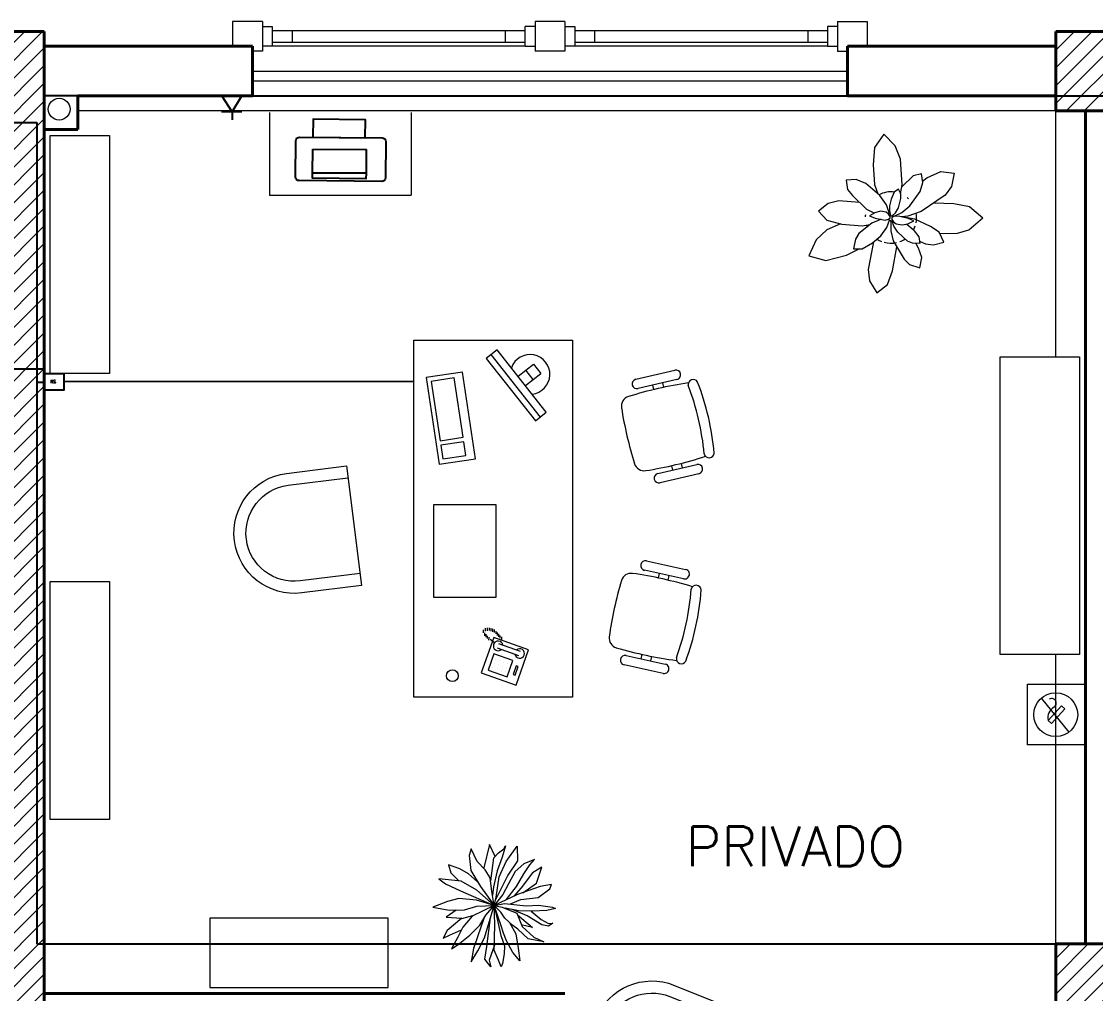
# Model space of a CAD drawing. Extents: x 1009 to 1343, y -172900 to 201.
# Drawn here: x 1271.95 to 1277.37, y 137.21 to 142.11 of the extents above; entities that cross this region are included whole.
import ezdxf

# ---------------------------------------------------------------- set-up
doc = ezdxf.new("R2010")
doc.units = 0
doc.header["$LTSCALE"] = 0.5
doc.layers.get('0').update_dxf_attribs({"linetype": 'CONTINUOUS'})
doc.layers.add('Cableado', color=100, linetype='CONTINUOUS')
doc.layers.add('Electricidad', color=50, linetype='CONTINUOUS')
for name, color, linetype, lineweight in [('Carpintería', 55, 'CONTINUOUS', 20), ('Detalles .05', 243, 'CONTINUOUS', 5), ('Detalles 01', 8, 'CONTINUOUS', 9), ('Equipamiento movil', 33, 'CONTINUOUS', 9), ('Muros corte', 7, 'CONTINUOUS', 40), ('Punta 02', 11, 'CONTINUOUS', 20), ('Sist. contra incendio', 1, 'CONTINUOUS', 18), ('Tratamiento pisos', 251, 'CONTINUOUS', 9)]:
    doc.layers.add(name, color=color, linetype=linetype, lineweight=lineweight)
doc.styles.add('Texto 2 mm', font='simplex.shx', dxfattribs={"height": 0.2})
doc.styles.add('Texto 5 mm', font='simplex.shx', dxfattribs={"height": 0.5})
pattern_1 = [(45, (45.922944, 13.85755), (-0.0449012806, 0.0449012806), [])]

# ---------------------------------------------------------------- blocks, each defined once
blk = doc.blocks.new('TELEFONO')
at = {"layer": 'Detalles .05'}
for p, q in [((0.1385, 0.1343), (-0.0978, 0.1343)), ((-0.0978, 0.1343), (-0.0978, -0.0991)), ((-0.0713, 0.0892), (-0.0713, -0.0548)), ((-0.0425, 0.0892), (-0.0425, -0.0548)), ((0.081, 0.108), (0.0225, 0.108)), ((0.0225, 0.108), (0.0225, 0.0945)), ((0.0225, 0.0945), (0.081, 0.0945)), ((0.081, 0.0945), (0.081, 0.108)), ((0.1385, -0.0991), (0.1385, 0.1343)), ((0.108, 0.063), (0, 0.063)), ((0, 0.063), (0, -0.063)), ((0.027, 0.0405), (0.027, 0.0405)), ((0.027, 0.0135), (0.027, 0.0135)), ((0.054, 0.0405), (0.054, 0.0405)), ((0.054, 0.0135), (0.054, 0.0135)), ((0.081, 0.0405), (0.081, 0.0405)), ((0.081, 0.0135), (0.081, 0.0135)), ((0.108, -0.063), (0.108, 0.063)), ((-0.1063, -0.0581), (-0.1236, -0.0639)), ((-0.1006, -0.0466), (-0.1179, -0.0524)), ((0, -0.063), (0.108, -0.063)), ((0.027, -0.0135), (0.027, -0.0135)), ((0.027, -0.0405), (0.027, -0.0405)), ((0.054, -0.0135), (0.054, -0.0135)), ((0.054, -0.0405), (0.054, -0.0405)), ((0.081, -0.0135), (0.081, -0.0135)), ((0.081, -0.0405), (0.081, -0.0405)), ((-0.1294, -0.1042), (-0.1467, -0.11)), ((-0.1294, -0.1157), (-0.1467, -0.1215)), ((-0.1294, -0.1272), (-0.1467, -0.133)), ((-0.1236, -0.0927), (-0.1409, -0.0984)), ((-0.1179, -0.0812), (-0.1351, -0.0869)), ((-0.1121, -0.0696), (-0.1294, -0.0754)), ((-0.0978, -0.0991), (0.1385, -0.0991)), ((-0.0775, -0.133), (-0.0948, -0.1388)), ((-0.0718, -0.1215), (-0.0891, -0.1272)), ((-0.0671, -0.0829), (-0.0775, -0.1157)), ((-0.1294, -0.1388), (-0.1467, -0.1445)), ((-0.1236, -0.1503), (-0.1409, -0.156)), ((-0.1179, -0.1618), (-0.1351, -0.1676)), ((-0.1043, -0.17), (-0.1216, -0.1758)), ((-0.0891, -0.156), (-0.1063, -0.1618)), ((-0.0833, -0.1445), (-0.1006, -0.1503))]:
    blk.add_line(p, q, dxfattribs=at)
for centre, start, end in [((-0.0569, 0.0892), 298.49146, 241.50854), ((-0.0569, -0.0548), 118.49146, 61.50854)]:
    blk.add_arc(centre, 0.0302, start, end, dxfattribs=at)
blk = doc.blocks.new('RECTANG')
for p, q in [((1, 1), (0, 1)), ((0, 1), (0, 0)), ((1, 0), (1, 1)), ((0, 0), (1, 0))]:
    blk.add_line(p, q)
blk = doc.blocks.new('KEYBOARD', base_point=(60, 294))
for p, xscale, yscale, zscale in [((60, 294), 19, 8, 19), ((61, 295), 13, 5, 13), ((75, 295), 3, 5, 3)]:
    blk.add_blockref('RECTANG', p, dxfattribs=dict(xscale=xscale, yscale=yscale, zscale=zscale))
blk = doc.blocks.new('Silla 1')
at = {"layer": 'Equipamiento movil'}
for p, q in [((-0.1131, 0.2664), (0.0295, 0.409)), ((0.0638, 0.3747), (-0.0788, 0.2321)), ((-0.0254, 0.2855), (-0.0091, 0.2693)), ((0.0104, 0.3213), (0.0268, 0.3048)), ((0.2321, -0.0788), (0.3747, 0.0638)), ((0.409, 0.0295), (0.2664, -0.1131)), ((0.3048, 0.0268), (0.3213, 0.0104)), ((0.2693, -0.0091), (0.2855, -0.0254))]:
    blk.add_line(p, q, dxfattribs=at)
for centre, radius, start, end in [((1.4058, -1.1273), 1.9881, 130.2245, 139.1817), ((0.0467, 0.3919), 0.0242, 315, 135), ((0.1468, 0.3964), 0.0255, 61.3631, 224.3749), ((-0.6508, -0.6508), 1.3416, 37.131, 52.869), ((-0.654, -0.654), 1.2956, 37.1584, 52.8416), ((-0.0959, 0.2492), 0.0242, 135, 315), ((-0.0605, 0.1393), 0.0505, 139.1817, 220.8183), ((-1.1273, 1.4058), 1.9881, 310.8183, 319.7755), ((0.3964, 0.1468), 0.0255, 225.6251, 28.6369), ((1.4058, 1.4058), 1.9881, 220.8183, 229.1817), ((0.3919, 0.0467), 0.0242, 315, 135), ((0.1393, -0.0605), 0.0505, 229.1817, 310.8183), ((0.2492, -0.0959), 0.0242, 135, 315)]:
    blk.add_arc(centre, radius, start, end, dxfattribs=at)
blk = doc.blocks.new('Silla 2')
for p, q in [((15, 15), (0, 15)), ((0, 15), (0, -15)), ((15, 12), (0, 12)), ((0, -12), (15, -12)), ((0, -15), (15, -15))]:
    blk.add_line(p, q)
for radius in [15, 12]:
    blk.add_arc((15, 0), radius, 270, 90)
blk = doc.blocks.new('Treei')
for p, q in [((-1.6, 5.41), (-2.01, 5.58)), ((-2.01, 5.58), (-1.8, 4.47)), ((-0.75, 4.27), (-1.6, 5.41)), ((0.01, 4.32), (0.22, 5.68)), ((0.22, 5.68), (0.34, 5.97)), ((0.34, 5.97), (0.52, 5.11)), ((1.42, 4.57), (1.81, 5.28)), ((1.81, 5.28), (1.78, 5.7)), ((1.78, 5.7), (2.06, 5.28)), ((2.06, 5.28), (1.92, 4.62)), ((-2.15, 4.1), (-3.71, 4.62)), ((-3.71, 4.62), (-3.16, 3.73)), ((-1.8, 4.47), (-1.02, 2.25)), ((-0.56, 2.57), (-0.75, 4.27)), ((0.06, 3.09), (0.01, 4.32)), ((0.52, 5.11), (0.61, 3.71)), ((0.61, 3.58), (1.42, 4.57)), ((1.92, 4.62), (1.05, 3.19)), ((3.12, 3.85), (3.58, 4.84)), ((3.58, 4.84), (3.3, 3.31)), ((-3.94, 3.46), (-4.45, 3.93)), ((-4.45, 3.93), (-4.03, 2.89)), ((-3.05, 2.89), (-3.94, 3.46)), ((-3.16, 3.73), (-1.67, 2.62)), ((-1.21, 2.79), (-2.15, 4.1)), ((1.05, 3.19), (0.44, 1.74)), ((0.61, 3.71), (0.57, 2.38)), ((0.96, 2.25), (2.2, 3.73)), ((2.2, 3.73), (1.92, 2.62)), ((2.11, 2.72), (3.12, 3.85)), ((3.3, 3.31), (2.36, 2.28)), ((-5.76, 2.23), (-4.31, 2.25)), ((-4.26, 1.14), (-5.76, 2.23)), ((-4.31, 2.25), (-2.93, 1.32)), ((-4.03, 2.89), (-3.28, 2.03)), ((-1.83, 2.15), (-3.05, 2.89)), ((-0.51, 1.14), (-1.83, 2.15)), ((-1.67, 2.62), (-0.88, 1.91)), ((-1.02, 2.25), (0.03, -0.03)), ((-0.11, 1.56), (-0.56, 2.57)), ((-0.17, 1), (0.06, 3.09)), ((0.2, 0.77), (0.8, 2.18)), ((0.57, 2.38), (0.31, 1.05)), ((0.8, 2.18), (2.11, 2.72)), ((2.36, 2.28), (1.99, 1.81)), ((2.82, 2.08), (4.22, 2.33)), ((4.22, 2.33), (5.46, 2.47)), ((5.46, 2.47), (4.64, 1.81)), ((-5.51, 0.92), (-5.8, 1.09)), ((-5.8, 1.09), (-4.68, 0.77)), ((-2.77, 0.45), (-4.26, 1.14)), ((-3.28, 2.03), (-2.08, 1.39)), ((-2.93, 1.32), (-0.51, 0.11)), ((-2.08, 1.39), (-1.04, 0.82)), ((1.99, 1.81), (1.28, 1.02)), ((1.69, 1.48), (2.82, 2.08)), ((3.51, 1.17), (2.73, 0.9)), ((4.64, 1.81), (3.51, 1.17)), ((-4.76, 0.09), (-5.92, -0.48)), ((-5.12, 0.4), (-5.51, 0.92)), ((-4.61, -0.04), (-5.12, 0.4)), ((-4.68, 0.77), (-3.34, 0.26)), ((-3.34, 0.26), (-1.78, -0.09)), ((-0.77, 0.18), (-2.77, 0.45)), ((-1.04, 0.82), (0.03, -0.03)), ((0.03, -0.03), (-0.77, 0.18)), ((0.03, -0.03), (-0.17, 1)), ((0.03, -0.03), (0.2, 0.77)), ((2.04, 0.65), (0.03, -0.03)), ((0.7, 0.63), (0.03, -0.03)), ((0.03, -0.03), (2.96, 0.63)), ((1.85, 0.03), (0.03, -0.03)), ((1.28, 1.02), (0.7, 0.63)), ((3.28, 0.01), (1.85, 0.03)), ((2.73, 0.9), (2.04, 0.65)), ((2.96, 0.63), (3.97, 1)), ((4.41, -0.01), (3.28, 0.01)), ((3.97, 1), (4.77, 0.95)), ((5.39, 0.4), (4.41, -0.01)), ((4.77, 0.95), (5.72, 0.8)), ((6.02, 0.65), (5.39, 0.4)), ((5.72, 0.8), (6.02, 0.65)), ((-5.92, -0.48), (-3.64, -1.03)), ((-2.36, -0.36), (-4.61, -0.04)), ((-3.44, -0.9), (-4.26, -1.67)), ((-2.65, -0.43), (-3.44, -0.9)), ((-1.34, -0.24), (-2.65, -0.43)), ((-1.83, -1.37), (0.03, -0.03)), ((-1.78, -0.09), (-0.95, -0.18)), ((0.03, -0.03), (-1.46, -1.72)), ((-1.39, -3.32), (0.03, -0.03)), ((0.03, -0.03), (-1.34, -0.24)), ((0.03, -0.03), (-0.47, -1.76)), ((0.11, -1.72), (0.03, -0.03)), ((0.03, -0.03), (1.07, -2.16)), ((1, -0.83), (0.03, -0.03)), ((3.21, -0.98), (0.03, -0.03)), ((1.97, -1.44), (1, -0.83)), ((4.06, -0.75), (1.24, -0.39)), ((1.31, -1.02), (3.1, -1.64)), ((4.47, -1.62), (3.21, -0.98)), ((3.92, 0), (5.37, -0.51)), ((5.3, -0.93), (4.06, -0.75)), ((6.02, -0.34), (5.3, -0.93)), ((5.37, -0.51), (6.02, -0.34)), ((-4.26, -1.67), (-5.51, -2.28)), ((-3.37, -2.31), (-1.83, -1.37)), ((-2.28, -1.64), (-3.05, -2.53)), ((-1.46, -1.72), (-2.33, -3.24)), ((-0.47, -1.76), (-0.63, -3.46)), ((0.45, -2.92), (0.11, -1.72)), ((2.93, -2.41), (1.97, -1.44)), ((3.1, -1.64), (4.24, -2.04)), ((4.24, -2.04), (5.56, -2.28)), ((5.56, -2.28), (4.47, -1.62)), ((-5.51, -2.28), (-4.86, -2.48)), ((-4.86, -2.48), (-3.37, -2.31)), ((-3.05, -2.53), (-3.55, -3.37)), ((0.5, -4.43), (0.45, -2.92)), ((1.3, -3.19), (1.03, -2.11)), ((1.07, -2.16), (2.15, -3.07)), ((2.15, -3.07), (3.12, -3.59)), ((3.85, -3.54), (2.93, -2.41)), ((-3.55, -3.37), (-3.92, -4.48)), ((-3.16, -4.25), (-2.38, -3.46)), ((-2.33, -3.24), (-2.56, -5.44)), ((-2.06, -4.77), (-1.39, -3.32)), ((-0.63, -3.46), (-0.35, -4.6)), ((0.5, -3.74), (1.19, -4.72)), ((1.19, -4.72), (1.28, -3.19)), ((1.28, -3.19), (2.47, -4.62)), ((2.93, -4.4), (2.43, -3.22)), ((3.12, -3.59), (4.27, -4.18)), ((4.27, -4.18), (3.85, -3.54)), ((-3.92, -4.48), (-3.16, -4.25)), ((-2.56, -5.44), (-2.06, -4.77)), ((-0.35, -4.6), (0.2, -6.03)), ((0.2, -6.03), (0.5, -4.43)), ((2.47, -4.62), (3.23, -5.02)), ((3.23, -5.02), (2.93, -4.4))]:
    blk.add_line(p, q)
blk = doc.blocks.new('Plant1')
for p, q in [((5.75, 15.65), (2.94, 14.02)), ((6.8, 12.64), (5.75, 15.65)), ((2.94, 14.02), (1.24, 11.02)), ((1.24, 11.02), (-0.18, 7.33)), ((6.67, 9.74), (6.8, 12.64)), ((-4.94, 10.5), (-5.47, 8.7)), ((-5.47, 8.7), (-5.1, 7.19)), ((-3.11, 9.8), (-4.94, 10.5)), ((-1.65, 8.27), (-3.11, 9.8)), ((4.8, 4.93), (6.67, 9.74)), ((-10.15, 7.82), (-12.56, 7.25)), ((-12.56, 7.25), (-11.81, 4.91)), ((-8.01, 7.41), (-10.15, 7.82)), ((-4.41, 5.37), (-8.01, 7.41)), ((-5.1, 7.19), (-3.73, 3.58)), ((-0.15, 4.91), (-1.65, 8.27)), ((-0.18, 7.33), (-0.36, 5.38)), ((-11.81, 4.91), (-9.42, 2.94)), ((0.25, 2.69), (-0.15, 4.91)), ((2.74, 4.3), (1.6, 3.31)), ((3.75, 4.5), (2.74, 4.3)), ((3.75, 3.45), (4.8, 4.93)), ((3.75, 3.44), (3.75, 4.5)), ((7.53, 5.66), (4.58, 4.62)), ((9.19, 5.31), (7.53, 5.66)), ((8.7, 3.64), (9.19, 5.31)), ((-15.39, 2.27), (-18.09, -0.04)), ((-12.63, 3.17), (-15.39, 2.27)), ((-9.66, 3.14), (-12.63, 3.17)), ((-9.42, 2.94), (-5.88, 0.9)), ((-2.48, 2.2), (-3.75, 2.12)), ((-3.73, 3.58), (-2.59, 2.19)), ((-1.34, 2), (-2.48, 2.2)), ((0.06, 0.81), (0.25, 2.69)), ((0.73, 2.26), (0.31, 1.31)), ((1.6, 3.31), (0.73, 2.26)), ((2.18, 1.1), (3.4, 2.61)), ((3.4, 2.61), (3.75, 3.44)), ((4.43, 0.51), (7.5, 2.24)), ((7.5, 2.24), (8.7, 3.64)), ((8.78, 3.92), (9.84, 4.12)), ((9.84, 4.12), (12.89, 4.12)), ((12.89, 4.12), (15.19, 2.69)), ((15.19, 2.69), (13.53, 0.5)), ((-3.93, 0.56), (-7.13, -0.21)), ((-5.88, 0.9), (-4.34, 0.46)), ((-2.06, 0.5), (-3.93, 0.56)), ((-3.75, 2.12), (-2.91, 1.21)), ((-2.91, 1.21), (-1.29, 0)), ((-1.9, 0.46), (-2.06, 0.5)), ((-0.39, 1.34), (-1.34, 2)), ((-0.56, -0.12), (-0.19, 0)), ((-0.12, 0.81), (-0.39, 1.34)), ((-0.19, 0), (-0.12, 0.06)), ((-0.06, 0.25), (-0.12, 0.81)), ((-0.12, 0.06), (-0.06, 0.25)), ((-0.11, 0.67), (0.06, 0.81)), ((0.31, 1.31), (0.12, 0.38)), ((0.12, 0.38), (0.19, 0.25)), ((0.19, 0.25), (0.38, 0.19)), ((0.38, 0.19), (1.25, 0.44)), ((0.47, 0.22), (0.69, 0)), ((0.69, 0), (2.44, 0)), ((1.25, 0.44), (2.18, 1.1)), ((2.44, 0), (4.43, 0.51)), ((13.53, 0.5), (11.66, -0.54)), ((-18.09, -0.04), (-15.37, -2.32)), ((-8.2, -0.91), (-9.38, -2.5)), ((-7.13, -0.21), (-8.2, -0.91)), ((-3.38, -2.45), (-1.56, -1.44)), ((-1.56, -1.44), (-0.5, -0.38)), ((-1.29, 0), (-0.56, -0.12)), ((-0.38, -0.81), (-1.12, -2.44)), ((-0.31, -0.5), (-0.59, -0.46)), ((-0.5, -0.38), (-0.5, -0.12)), ((0.06, -0.62), (-0.38, -0.81)), ((-0.26, -0.76), (-0.31, -0.5)), ((-0.19, -1.81), (-0.07, -0.68)), ((0.01, -3.25), (-0.19, -1.81)), ((0.12, -0.12), (0, -0.44)), ((0, -0.44), (0.12, -1)), ((0.56, -0.06), (0.12, -0.12)), ((0.12, -1), (0.45, -1.59)), ((0.45, -1.59), (1.43, -2.3)), ((1.53, -0.38), (0.56, -0.06)), ((3.06, -1.61), (1.53, -0.38)), ((3.19, -1.19), (2.01, -0.77)), ((2.38, -1), (2.23, -0.95)), ((4.2, -2.28), (2.38, -1)), ((3.88, -2.56), (3.06, -1.61)), ((6, -1.48), (3.19, -1.19)), ((11.66, -0.54), (6, -1.48)), ((9.02, -0.98), (12.56, -2.76)), ((-15.37, -2.32), (-11.22, -3.04)), ((-11.22, -3.04), (-8.38, -3)), ((-9.38, -2.5), (-7.87, -3.25)), ((-5.18, -2.97), (-8.45, -7.47)), ((-7.87, -3.25), (-5.44, -3.05)), ((-5.44, -3.05), (-3.38, -2.45)), ((-1.12, -2.44), (-1.55, -4.42)), ((1.03, -5.66), (0.01, -3.25)), ((1.43, -2.3), (2.56, -2.56)), ((2.32, -2.51), (3.05, -4.05)), ((2.56, -2.56), (3.88, -2.56)), ((3.05, -4.05), (3.43, -5.82)), ((6.42, -4.94), (4.2, -2.28)), ((12.56, -2.76), (15.17, -4.6)), ((-4.21, -9.77), (-1.41, -5.8)), ((-1.55, -4.42), (-1.12, -8.67)), ((1.72, -6.45), (1.03, -5.66)), ((3.43, -5.82), (3.06, -7.12)), ((7.5, -6.71), (6.42, -4.94)), ((15.17, -4.6), (16.61, -7.77)), ((-8.45, -7.47), (-9.18, -9.67)), ((3.06, -7.12), (1.72, -6.45)), ((2.25, -9.87), (2.39, -7.87)), ((2.39, -7.87), (2.32, -6.75)), ((3.19, -6.68), (4.04, -7.69)), ((4.04, -7.69), (5.41, -8.56)), ((5.41, -8.56), (7.5, -8.88)), ((7.5, -8.88), (7.5, -6.71)), ((7.5, -6.98), (10.72, -8.45)), ((10.72, -8.45), (13.06, -8.78)), ((13.06, -8.78), (16.61, -7.77)), ((-9.18, -9.67), (-8.88, -12.44)), ((-6.25, -11.82), (-4.21, -9.77)), ((-1.12, -8.67), (-0.57, -10.07)), ((-0.57, -10.07), (1, -11.56)), ((1, -11.56), (2.25, -9.87)), ((-8.88, -12.44), (-6.25, -11.82))]:
    blk.add_line(p, q)
for start, end in [(57.1582, 93.2041), (149.2581, 153.7532), (21.2653, 25.7604), (172.4345, 176.9296), (323.0282, 344.4965), (212.1423, 223.5771), (229.8179, 257.6637), (306.6551, 316.418), (265.2848, 278.7499)]:
    blk.add_arc((0, 0), 5.12, start, end)

msp = doc.modelspace()

# ---------------------------------------------------------------- hatches: boundary and pattern name
at = {"layer": 'Detalles 01'}
h = msp.add_hatch(dxfattribs=at)
h.set_pattern_fill('ANSI31', color=256, scale=0.02, style=0)
h.set_pattern_definition([(45, (230.922944, 13.85755), (-0.0449012806, 0.0449012806), [])])
h.paths.add_polyline_path([(1272.0686, 142.0627), (1271.8286, 142.0627), (1271.8286, 141.9877), (1269.6686, 141.9877), (1269.6686, 141.7377), (1270.2786, 141.7377), (1270.2786, 141.3935), (1270.4286, 141.3935), (1270.4286, 141.7377), (1271.8286, 141.7377), (1271.8286, 137.2127), (1270.4286, 137.2127), (1270.4286, 137.5568), (1270.2786, 137.5568), (1270.2786, 137.0627), (1272.0686, 137.0627)])
h.paths.add_polyline_path([(1270.4286, 140.5935), (1270.2786, 140.5935), (1270.2786, 139.8752), (1270.4286, 139.8752)], flags=17)
h = msp.add_hatch(dxfattribs=at)
h.set_pattern_fill('ANSI31,_O', color=256, scale=0.02)
h.set_pattern_definition(pattern_1)
h.paths.add_polyline_path([(1277.5686, 142.0627), (1277.1686, 142.0627), (1277.1686, 141.6627), (1277.5686, 141.6627)])
h = msp.add_hatch(dxfattribs=at)
h.set_pattern_fill('ANSI31,_O', color=256, scale=0.02)
h.set_pattern_definition(pattern_1)
h.paths.add_polyline_path([(1277.5686, 137.4627), (1277.1686, 137.4627), (1277.1686, 137.0627), (1277.5686, 137.0627)])

# ---------------------------------------------------------------- linework, layer by layer
at = {"layer": 'Cableado'}
for p, q in [((1271.7745, 141.6035), (1272.0312, 141.6035)), ((1272.0312, 141.6035), (1272.0312, 139.5689)), ((1272.0312, 140.2941), (1272.0686, 140.2941)), ((1272.168, 140.2981), (1273.9327, 140.2991)), ((1272.0312, 139.5689), (1272.0312, 137.4627)), ((1272.0312, 137.4627), (1277.4186, 137.4627))]:
    msp.add_line(p, q, dxfattribs=at)
for points in [[(1273.4236, 141.5289), (1273.6875, 141.5265), (1273.6883, 141.6174), (1273.4244, 141.6198)], [(1273.4224, 141.4697), (1273.6923, 141.4673), (1273.6912, 141.3478), (1273.4213, 141.3502)], [(1273.4213, 141.3502), (1273.6912, 141.3478), (1273.691, 141.3198), (1273.4211, 141.3222)], [(1272.0686, 140.3386), (1272.168, 140.3386), (1272.168, 140.2541), (1272.0686, 140.2541)]]:
    msp.add_lwpolyline(points, close=True, dxfattribs=at)
msp.add_lwpolyline([(1273.3556, 141.5295), (1273.773, 141.5257, -0.414214), (1273.7908, 141.5076), (1273.7892, 141.3245, -0.414214), (1273.771, 141.3066), (1273.3536, 141.3104, -0.414214), (1273.3358, 141.3286), (1273.3374, 141.5117, -0.414214)], format="xyb", close=True, dxfattribs=at)
at = {"layer": 'Carpintería'}
for p, q in [((1273.1686, 142.1127), (1273.0186, 142.1127)), ((1273.0186, 142.1127), (1273.0186, 141.9877)), ((1273.1686, 142.1127), (1273.1686, 141.9627)), ((1274.6936, 142.1127), (1274.5436, 142.1127)), ((1274.5436, 142.1127), (1274.5436, 141.9627)), ((1274.6936, 142.1127), (1274.6936, 141.9627)), ((1276.0686, 142.1127), (1276.0686, 141.9627)), ((1276.0686, 142.1127), (1276.2186, 142.1127)), ((1276.2186, 142.1127), (1276.2186, 141.9877)), ((1273.1686, 142.0877), (1273.2186, 142.0877)), ((1273.2186, 142.0877), (1273.2186, 141.9877)), ((1273.2186, 142.0677), (1274.4936, 142.0677)), ((1273.3186, 142.0677), (1273.3186, 142.0077)), ((1274.3936, 142.0677), (1274.3936, 142.0077)), ((1274.5436, 142.0877), (1274.4936, 142.0877)), ((1274.4936, 141.9877), (1274.4936, 142.0877)), ((1274.6936, 142.0877), (1274.7436, 142.0877)), ((1274.7436, 142.0877), (1274.7436, 141.9877)), ((1274.7436, 142.0677), (1276.0186, 142.0677)), ((1274.8436, 142.0677), (1274.8436, 142.0077)), ((1275.9186, 142.0677), (1275.9186, 142.0077)), ((1276.0186, 142.0877), (1276.0186, 141.9877)), ((1276.0686, 142.0877), (1276.0186, 142.0877)), ((1273.2186, 141.9877), (1273.1686, 141.9877)), ((1273.2186, 142.0077), (1274.4936, 142.0077)), ((1274.4936, 141.9877), (1274.5436, 141.9877)), ((1274.7436, 141.9877), (1274.6936, 141.9877)), ((1274.7436, 142.0077), (1276.0186, 142.0077)), ((1276.0186, 141.9877), (1276.0686, 141.9877)), ((1273.1686, 141.9627), (1273.1186, 141.9627)), ((1274.6936, 141.9627), (1274.5436, 141.9627)), ((1276.0686, 141.9627), (1276.1186, 141.9627))]:
    msp.add_line(p, q, dxfattribs=at)
at = {"layer": 'Detalles 01'}
for p, q in [((1274.4936, 141.9877), (1273.2186, 141.9877)), ((1276.0186, 141.9877), (1274.7436, 141.9877)), ((1273.1186, 141.8627), (1276.1186, 141.8627)), ((1273.1186, 141.8127), (1276.1186, 141.8127))]:
    msp.add_line(p, q, dxfattribs=at)
msp.add_circle((1272.1442, 141.6705), 0.055, dxfattribs=at)
at = {"layer": 'Electricidad'}
for p, q in [((1272.0686, 140.3618), (1272.0686, 141.7397)), ((1272.9641, 141.7377), (1272.0686, 141.7377)), ((1273.0165, 141.6569), (1272.9641, 141.7377)), ((1273.0165, 141.6569), (1273.0646, 141.7377)), ((1273.0646, 141.7377), (1282.9183, 141.7377)), ((1273.0646, 141.6569), (1272.9633, 141.6569)), ((1273.0165, 141.6569), (1273.0165, 141.6168)), ((1270.9584, 140.3618), (1272.0686, 140.3618))]:
    msp.add_line(p, q, dxfattribs=at)
msp.add_lwpolyline([(1272.9641, 141.7377), (1273.0646, 141.7377)], dxfattribs=at)
at = {"layer": 'Equipamiento movil'}
for p, q in [((1273.2041, 141.6539), (1273.2041, 141.2366)), ((1273.9194, 141.6539), (1273.9194, 141.2363)), ((1272.0986, 140.3386), (1272.0986, 141.5386)), ((1272.0986, 141.5386), (1272.3986, 141.5386)), ((1272.3986, 141.5386), (1272.3986, 140.3386)), ((1273.2041, 141.2366), (1273.9194, 141.2363)), ((1273.9327, 138.706), (1273.9327, 140.506)), ((1273.9327, 140.506), (1274.7327, 140.506)), ((1274.7327, 140.506), (1274.7327, 138.706)), ((1274.3527, 140.4579), (1274.2977, 140.4146)), ((1274.2977, 140.4146), (1274.545, 140.1002)), ((1274.3212, 140.4332), (1274.5686, 140.1188)), ((1274.6, 140.1435), (1274.3527, 140.4579)), ((1276.8886, 138.9214), (1276.8886, 140.4214)), ((1276.8886, 140.4214), (1277.2886, 140.4214)), ((1277.2886, 140.4214), (1277.2886, 138.9214)), ((1274.4578, 140.3243), (1274.535, 140.385)), ((1274.535, 140.385), (1274.5721, 140.3378)), ((1272.3986, 140.3386), (1272.0986, 140.3386)), ((1274.4949, 140.2771), (1274.5721, 140.3378)), ((1274.5342, 140.308), (1274.4971, 140.3552)), ((1274.545, 140.1002), (1274.6, 140.1435)), ((1274.3481, 139.6764), (1274.0318, 139.6764)), ((1274.0318, 139.6764), (1274.0318, 139.2105)), ((1274.3481, 139.2105), (1274.3481, 139.6764)), ((1272.0986, 138.0903), (1272.0986, 139.2903)), ((1272.0986, 139.2903), (1272.3986, 139.2903)), ((1272.3986, 139.2903), (1272.3986, 138.0903)), ((1274.0318, 139.2105), (1274.3481, 139.2105)), ((1277.2886, 138.9214), (1276.8886, 138.9214)), ((1274.7327, 138.706), (1273.9327, 138.706)), ((1272.3986, 138.0903), (1272.0986, 138.0903)), ((1273.803, 137.5927), (1272.903, 137.5927)), ((1272.903, 137.5927), (1272.903, 137.2427)), ((1273.803, 137.2427), (1273.803, 137.5927)), ((1272.903, 137.2427), (1273.803, 137.2427))]:
    msp.add_line(p, q, dxfattribs=at)
msp.add_circle((1274.1265, 138.8148), 0.03, dxfattribs=at)
msp.add_arc((1274.5181, 140.3336), 0.1, 276.0804, 160.3084, dxfattribs=at)
at = {"layer": 'Muros corte'}
for p, q in [((1272.0686, 142.0627), (1271.8286, 142.0627)), ((1272.0686, 137.0627), (1272.0686, 142.0627)), ((1277.5686, 142.0627), (1277.1686, 142.0627)), ((1277.1686, 142.0627), (1277.1686, 141.6627)), ((1273.1186, 141.9877), (1272.0686, 141.9877)), ((1273.1186, 141.9877), (1273.1186, 141.7377)), ((1277.1686, 141.9877), (1276.1186, 141.9877)), ((1276.1186, 141.9877), (1276.1186, 141.7377)), ((1273.1186, 141.7377), (1272.2386, 141.7377)), ((1272.2386, 141.5677), (1272.2386, 141.7377)), ((1277.1686, 141.7377), (1276.1186, 141.7377)), ((1277.5686, 141.6627), (1277.1686, 141.6627)), ((1277.3186, 141.6627), (1277.3186, 137.4627)), ((1272.0686, 141.5677), (1272.2386, 141.5677)), ((1277.5686, 137.4627), (1277.1686, 137.4627)), ((1277.1686, 137.0627), (1277.1686, 137.4627)), ((1274.6936, 137.2127), (1272.0686, 137.2127))]:
    msp.add_line(p, q, dxfattribs=at)
at = {"layer": 'Sist. contra incendio'}
msp.add_line((1277.0961, 138.6993), (1277.2345, 138.5293), dxfattribs=at)
at = {"layer": 'Sist. contra incendio', "color": 0}
for points in [[(1277.0265, 138.7717), (1277.3199, 138.7717), (1277.3199, 138.4664), (1277.0265, 138.4664)], [(1277.1478, 138.5736), (1277.1306, 138.5887), (1277.1969, 138.6636), (1277.214, 138.6485)]]:
    msp.add_lwpolyline(points, close=True, dxfattribs=at)
at = {"layer": 'Sist. contra incendio'}
msp.add_circle((1277.1686, 138.6183), 0.1108, dxfattribs=at)
at = {"layer": 'Sist. contra incendio', "color": 0}
for centre, radius, start, end in [((1277.1481, 138.6761), 0.0234, 303.3783, 123.3783), ((1277.1884, 138.6036), 0.0596, 117.3995, 194.4218)]:
    msp.add_arc(centre, radius, start, end, dxfattribs=at)
at = {"layer": 'Tratamiento pisos'}
for p, q in [((1277.1686, 141.6627), (1272.2386, 141.6627)), ((1277.1686, 140.4214), (1277.1686, 141.6627)), ((1277.1686, 137.4627), (1277.1686, 138.9214)), ((1272.903, 137.4627), (1272.0686, 137.4627)), ((1274.1354, 137.4627), (1273.803, 137.4627)), ((1274.2414, 137.4627), (1274.1596, 137.4627)), ((1274.3014, 137.4627), (1274.2728, 137.4627)), ((1274.4071, 137.4627), (1274.3866, 137.4627)), ((1277.1686, 137.4627), (1274.4546, 137.4627))]:
    msp.add_line(p, q, dxfattribs=at)

# ---------------------------------------------------------------- block references
at = {"layer": 'Detalles .05'}
for name, p, xscale, yscale, zscale, rotation in [('Plant1', (1276.3376, 141.1244), 0.025272, 0.025272, 0.025272, 24.94817034716579), ('TELEFONO', (1274.3835, 138.9075), 0.8, 0.8, 0.8, 250.4753668543308), ('Treei', (1274.3385, 137.6585), 0.05158520640000001, 0.05158520640000001, 0.05158520640000001, 270)]:
    msp.add_blockref(name, p, dxfattribs=dict(at, xscale=xscale, yscale=yscale, zscale=zscale, rotation=rotation))
at = {"layer": 'Equipamiento movil'}
for p, rotation in [((1275.007, 140.0233), 328.1489296800341), ((1274.943, 139.154), 302.7859765046892)]:
    msp.add_blockref('Silla 1', p, dxfattribs=dict(at, rotation=rotation))
for name, p, xscale, yscale, zscale, rotation in [('KEYBOARD', (1273.9937, 140.3179), 0.02326153846132684, 0.02326153846132684, 0.02326153846132684, 278.5780346670578), ('Silla 2', (1273.6304, 139.5716), -0.02025, 0.02025, 0.02025, 7.219663300444301), ('Silla 2', (1275.4144, 136.8587), -0.02025, 0.02025, 0.02025, 338.0777538284378)]:
    msp.add_blockref(name, p, dxfattribs=dict(at, xscale=xscale, yscale=yscale, zscale=zscale, rotation=rotation))

# ---------------------------------------------------------------- texts
at = {"layer": 'Cableado', "insert": (1272.0999, 140.3051), "char_height": 0.01595, "attachment_point": 1, "style": 'Texto 5 mm'}
msp.add_mtext_dynamic_manual_height_columns('RS', width=19.34546, gutter_width=2.5, heights=[0], dxfattribs=at)
at = {"layer": 'Punta 02', "insert": (1275.3026, 138.0541), "char_height": 0.2, "width": 1.269429, "attachment_point": 1, "style": 'Texto 2 mm'}
msp.add_mtext('PRIVADO', dxfattribs=at)

doc.saveas('drawing.dxf')
